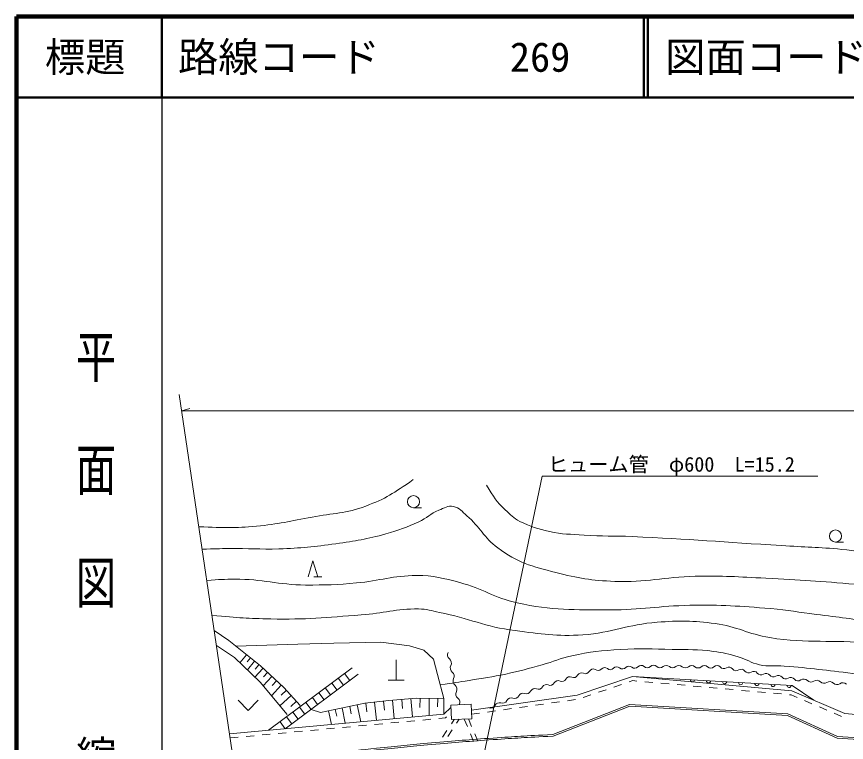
# Model space of a CAD drawing. Units: millimetres, scale not verified. Extents: x 40000 to 680000, y 20000 to 380000.
# Drawn here: x 40000 to 142841, y 290108 to 380000 of the extents above; entities that cross this region are included whole.
import ezdxf
from ezdxf.enums import TextEntityAlignment as Align

# ---------------------------------------------------------------- set-up
doc = ezdxf.new("R2010")
doc.units = ezdxf.units.MM
doc.header["$LTSCALE"] = 1000
for name, color, linetype, lineweight in [('M-BGD', 7, 'Continuous', 13), ('M-STR-HTXT', 7, 'Continuous', 13), ('M-TTL', 2, 'Continuous', 140), ('M-TTL-BAND', 7, 'Continuous', 25), ('M-TTL-LINE', 7, 'Continuous', 50)]:
    doc.layers.add(name, color=color, linetype=linetype, lineweight=lineweight)
doc.layers.add('M-TTL-TXT', color=7, linetype='Continuous')
doc.styles.add('@ＭＳ ゴシック', font='')
doc.styles.add('ＭＳ ゴシック', font='')
doc.styles.get('@ＭＳ ゴシック').set_extended_font_data('@MS Gothic')
doc.styles.get('ＭＳ ゴシック').set_extended_font_data('MS Gothic')

msp = doc.modelspace()

# ---------------------------------------------------------------- linework, layer by layer
at = {"layer": 'M-BGD'}
for p, q in [((89195, 319173), (90195, 319173)), ((141496, 314916), (142496, 314916)), ((76124, 310605), (76724, 312605)), ((76724, 312605), (77324, 310605)), ((76824, 310605), (77824, 310605)), ((68479, 300965), (67682, 299973)), ((68975, 300567), (68577, 300070)), ((87035, 297830), (87035, 300330)), ((69471, 300168), (68602, 299086)), ((70535, 299278), (69538, 298185)), ((70012, 299733), (69578, 299192)), ((71220, 291607), (81571, 299343)), ((71629, 298281), (70562, 297111)), ((71082, 298779), (70583, 298233)), ((73301, 291800), (82334, 298551)), ((81311, 297786), (80658, 298660)), ((72798, 297214), (71587, 295885)), ((72213, 297747), (71680, 297163)), ((79709, 296589), (79056, 297463)), ((80510, 297188), (79857, 298062)), ((86035, 297830), (88035, 297830)), ((114005, 296952), (114952, 297272)), ((115900, 297592), (116379, 297754)), ((116379, 297754), (116871, 297710)), ((117867, 297621), (118863, 297532)), ((119859, 297443), (120855, 297354)), ((121851, 297265), (122847, 297176)), ((73434, 296580), (72771, 295973)), ((78107, 295392), (77454, 296266)), ((78908, 295990), (78255, 296864)), ((112110, 296312), (113058, 296632)), ((123843, 297087), (124839, 296998)), ((125836, 296909), (126832, 296820)), ((127828, 296731), (128824, 296642)), ((129820, 296553), (130816, 296464)), ((131812, 296375), (132808, 296286)), ((133804, 296197), (134800, 296108)), ((67445, 295318), (68695, 294068)), ((69945, 295318), (68695, 294068)), ((74041, 295917), (72636, 294630)), ((74685, 295214), (73982, 294571)), ((77306, 294793), (76653, 295667)), ((85466, 295213), (85589, 294091)), ((86589, 295326), (86791, 293051)), ((87726, 295428), (87828, 294290)), ((88864, 295529), (89066, 293262)), ((89999, 295584), (89985, 294446)), ((91137, 295570), (91111, 293452)), ((92196, 295558), (92183, 294498)), ((108263, 295275), (109253, 295415)), ((110215, 295672), (111163, 295992)), ((135796, 296019), (135975, 296003)), ((135975, 296003), (136729, 295681)), ((137650, 295289), (138570, 294897)), ((75704, 293596), (75051, 294470)), ((76505, 294194), (75852, 295068)), ((79500, 294196), (79677, 293351)), ((80345, 294373), (80739, 292490)), ((81287, 294570), (81484, 293628)), ((82228, 294767), (82667, 292669)), ((83279, 294973), (83396, 293908)), ((84345, 295090), (84590, 292847)), ((100342, 294152), (101332, 294292)), ((102322, 294433), (103312, 294573)), ((104302, 294713), (105293, 294854)), ((106283, 294994), (107273, 295135)), ((139490, 294505), (140410, 294114)), ((74102, 292398), (73449, 293272)), ((74903, 292997), (74250, 293871)), ((78656, 294019), (79009, 292329)), ((92341, 293064), (93152, 293139)), ((93152, 293139), (93290, 293264)), ((96382, 293590), (97372, 293731)), ((98362, 293871), (99352, 294011)), ((141330, 293722), (142250, 293330)), ((73301, 291800), (72648, 292674)), ((82384, 292140), (83380, 292232)), ((84375, 292325), (85371, 292417)), ((86367, 292510), (87363, 292602)), ((88358, 292694), (89354, 292787)), ((90350, 292879), (91346, 292971)), ((93884, 292417), (94229, 292951)), ((94533, 292500), (94839, 292974)), ((95471, 292997), (95862, 292077)), ((96006, 293017), (96397, 292097)), ((70435, 291032), (71431, 291124)), ((72427, 291216), (73422, 291309)), ((74418, 291401), (75414, 291493)), ((76410, 291586), (77405, 291678)), ((78401, 291771), (79397, 291863)), ((80393, 291955), (81388, 292048)), ((92799, 290737), (93341, 291577)), ((93448, 290820), (93990, 291660)), ((96253, 291157), (96644, 290236)), ((96788, 291177), (97179, 290256)), ((66452, 290662), (67448, 290754)), ((68444, 290847), (69440, 290939))]:
    msp.add_line(p, q, dxfattribs=at)
for points in [[(64486, 303970), (66287, 302727), (70212, 299573), (73132, 296910), (75164, 294690)], [(67181, 302008), (74860, 302260), (79324, 302382), (85125, 302503), (88678, 302078), (90470, 301532), (91654, 300408), (92171, 298525), (92930, 295549)], [(64760, 302114), (67007, 300622), (70185, 297562), (73525, 293567)], [(96363, 294093), (109486, 295953), (116319, 298262), (136098, 296494), (142658, 293700), (176958, 290624)], [(116319, 298262), (136137, 297139), (138824, 295332)], [(76505, 294194), (77677, 293814), (83143, 294959), (86133, 295286), (89544, 295589), (92930, 295549), (92940, 293621)], [(66379, 291158), (92940, 293621), (93824, 294422)], [(106442, 291089), (115952, 294810), (135571, 293625), (141758, 290825), (147025, 290508)], [(106480, 290890), (115984, 294607), (135522, 293428), (141709, 290628), (147013, 290308)]]:
    msp.add_lwpolyline(points, dxfattribs=at)
msp.add_lwpolyline([(93879, 292938), (96402, 293032), (96336, 294829), (93813, 294736)], close=True, dxfattribs=at)
for centre in [(89195, 319923), (141496, 315666)]:
    msp.add_circle(centre, 750, dxfattribs=at)
at = {"layer": 'M-BGD', "lineweight": 18}
for centre, radius, start, end in [((94042, 300950), 646, 152.2173, 231.89537), ((93244, 299933), 646, 332.2173, 51.89537), ((94388, 299331), 646, 152.2173, 231.89537), ((112867, 298815), 554, 50.22848, 136.56137), ((113576, 299667), 554, 230.22848, 316.56137), ((114381, 298905), 554, 50.22848, 136.56137), ((115090, 299757), 554, 230.22848, 316.56137), ((115895, 298995), 554, 50.22848, 136.56137), ((116605, 299847), 554, 230.22848, 316.56137), ((117409, 299085), 554, 50.22848, 136.56137), ((118160, 299950), 591, 227.95461, 311.42261), ((118942, 299063), 591, 47.95461, 131.42261), ((119734, 299941), 591, 227.95461, 311.42261), ((120516, 299055), 591, 47.95461, 131.42261), ((121308, 299932), 591, 227.95461, 311.42261), ((122090, 299046), 591, 47.95461, 131.42261), ((122882, 299924), 591, 227.95461, 311.42261), ((123664, 299037), 591, 47.95461, 131.42261), ((124456, 299915), 591, 227.95461, 311.42261), ((125238, 299029), 591, 47.95461, 131.42261), ((126030, 299907), 591, 227.95461, 311.42261), ((126812, 299020), 591, 47.95461, 131.42261), ((127661, 299816), 577, 218.22605, 302.74551), ((128285, 298846), 577, 38.22605, 122.74551), ((93590, 298314), 646, 332.2173, 51.89537), ((109036, 298700), 563, 245.52136, 331.1716), ((110022, 298158), 563, 65.52136, 151.1716), ((110489, 299182), 563, 245.52136, 331.1716), ((111475, 298639), 563, 65.52136, 151.1716), ((112062, 299577), 554, 230.22848, 316.56137), ((129192, 299560), 577, 218.22605, 302.74551), ((129817, 298589), 577, 38.22605, 122.74551), ((130723, 299303), 577, 218.22605, 302.74551), ((131348, 298332), 577, 38.22605, 122.74551), ((132255, 299047), 577, 218.22605, 302.74551), ((132879, 298076), 577, 38.22605, 122.74551), ((133786, 298790), 577, 218.22605, 302.74551), ((134410, 297819), 577, 38.22605, 122.74551), ((94734, 297711), 646, 152.2173, 231.89537), ((105666, 296713), 563, 65.52136, 151.1716), ((106132, 297737), 563, 245.52136, 331.1716), ((107118, 297194), 563, 65.52136, 151.1716), ((107584, 298219), 563, 245.52136, 331.1716), ((108570, 297676), 563, 65.52136, 151.1716), ((135317, 298533), 577, 218.22605, 302.74551), ((135941, 297562), 577, 38.22605, 122.74551), ((136842, 298350), 621, 223.87122, 305.21368), ((137559, 297335), 621, 43.87122, 125.21368), ((138454, 298196), 621, 223.87122, 305.21368), ((139170, 297181), 621, 43.87122, 125.21368), ((140066, 298042), 621, 223.87122, 305.21368), ((140782, 297027), 621, 43.87122, 125.21368), ((141677, 297888), 621, 223.87122, 305.21368), ((142393, 296873), 621, 43.87122, 125.21368), ((93936, 296695), 646, 332.2173, 51.89537), ((95079, 296092), 646, 152.2173, 231.89537), ((102768, 295594), 600, 70.22088, 153.06615), ((103174, 296722), 600, 250.22088, 333.06615), ((104244, 296179), 600, 70.22088, 153.06615), ((104680, 297255), 563, 245.52136, 331.1716), ((94282, 295075), 646, 332.2173, 51.89537), ((100224, 295552), 600, 250.22088, 333.06615), ((101293, 295008), 600, 70.22088, 153.06615), ((101699, 296137), 600, 250.22088, 333.06615), ((98749, 294966), 600, 250.22088, 333.06615), ((99818, 294423), 600, 70.22088, 153.06615)]:
    msp.add_arc(centre, radius, start, end, dxfattribs=at)
at = {"layer": 'M-BGD'}
for centre in [(123756, 297840), (125753, 297727), (127750, 297614), (129747, 297501), (131743, 297388), (133740, 297274), (135737, 297161)]:
    msp.add_arc(centre, 250, 176.75693, 356.75693, dxfattribs=at)
for points, knots in [([(62589, 316811), (65909, 316689), (66947, 316648), (69723, 316892), (72440, 317132), (73933, 317524), (76616, 318016), (79236, 318497), (80803, 318449), (83298, 319383), (85755, 320302), (86704, 320956), (89159, 322663)], [0, 0, 0, 0, 1, 1, 1, 2, 2, 2, 3, 3, 3, 4, 4, 4, 4]), ([(98235, 321949), (99162, 320498), (99450, 319925), (100543, 318912), (101206, 318298), (101562, 317901), (102365, 317485), (103710, 316787), (104569, 316604), (106040, 316240), (107672, 315836), (108645, 315916), (110322, 315784), (112641, 315602), (113950, 315704), (116274, 315602), (123521, 315284), (127572, 314921), (134812, 314479), (137719, 314301), (139355, 314293), (142254, 314017), (145670, 313692), (147519, 313018), (150928, 312631), (153287, 312364), (154613, 312226), (156984, 312118), (161872, 311895), (164622, 312129), (169507, 311861), (172852, 311678), (174707, 311332), (178027, 310886), (182414, 310297), (184847, 309799), (189216, 309090), (193247, 308436), (195484, 307936), (199532, 307396), (203307, 306893), (205439, 306751), (209232, 306421), (212936, 306099), (215039, 306219), (218727, 305754), (221579, 305394), (223129, 304891), (225964, 304419), (228985, 303917), (230665, 303521), (233714, 303239), (236350, 302995), (237843, 302937), (240489, 303034), (242761, 303117), (243574, 303202), (246288, 303547)], [0, 0, 0, 0, 1, 1, 1, 2, 2, 2, 3, 3, 3, 4, 4, 4, 5, 5, 5, 6, 6, 6, 7, 7, 7, 8, 8, 8, 9, 9, 9, 10, 10, 10, 11, 11, 11, 12, 12, 12, 13, 13, 13, 14, 14, 14, 15, 15, 15, 16, 16, 16, 17, 17, 17, 18, 18, 18, 19, 19, 19, 19]), ([(62999, 314038), (64618, 314091), (65042, 314097), (66353, 314116), (68758, 314151), (70107, 313991), (72512, 314077), (75281, 314175), (76834, 314325), (79578, 314708), (82023, 315050), (83393, 315294), (85777, 315932), (87412, 316370), (88296, 316747), (89843, 317433), (90866, 317886), (91289, 318444), (92331, 318854), (93013, 319122), (93431, 319486), (94147, 319328), (94915, 319157), (95212, 318700), (95805, 318183), (97432, 316763), (97908, 315492), (99634, 314195), (102071, 312365), (103868, 311912), (106820, 311155), (109615, 310438), (111240, 310156), (114124, 310050), (118030, 309906), (120204, 310582), (124112, 310681), (127520, 310768), (129432, 310610), (132837, 310445), (137175, 310234), (139603, 310054), (143931, 309694), (149965, 309193), (153333, 308769), (159353, 308121), (162411, 307791), (164108, 307451), (167175, 307214), (171053, 306914), (173253, 307191), (177124, 306819), (184411, 306118), (188405, 305028), (195628, 303838), (200022, 303114), (202446, 302457), (206868, 301939), (210001, 301573), (211780, 301640), (214926, 301426), (219667, 301104), (222320, 300882), (227059, 300528), (230838, 300245), (232962, 300160), (236734, 299794), (240891, 299390), (243166, 298506), (247343, 298459), (250610, 298423), (252505, 298364), (255683, 299127), (259812, 300117), (262310, 300581), (265891, 302863), (268740, 304679), (270108, 306086), (272363, 308601), (275240, 311810), (275990, 313537), (278235, 317942)], [0, 0, 0, 0, 1, 1, 1, 2, 2, 2, 3, 3, 3, 4, 4, 4, 5, 5, 5, 6, 6, 6, 7, 7, 7, 8, 8, 8, 9, 9, 9, 10, 10, 10, 11, 11, 11, 12, 12, 12, 13, 13, 13, 14, 14, 14, 15, 15, 15, 16, 16, 16, 17, 17, 17, 18, 18, 18, 19, 19, 19, 20, 20, 20, 21, 21, 21, 22, 22, 22, 23, 23, 23, 24, 24, 24, 25, 25, 25, 26, 26, 26, 27, 27, 27, 27]), ([(64210, 305838), (67639, 305520), (68642, 305474), (71490, 305405), (75870, 305298), (78326, 305579), (82696, 305891), (85483, 306089), (87015, 306677), (89809, 306641), (90839, 306628), (91399, 306403), (92411, 306207), (96106, 305492), (98044, 304417), (101779, 303952), (105046, 303545), (106907, 303210), (110192, 303431), (113827, 303677), (115754, 304722), (119386, 304993), (122191, 305202), (123796, 305181), (126586, 304819), (129291, 304468), (130660, 303530), (133351, 303085), (138172, 302286), (140981, 302892), (145841, 302391), (153296, 301622), (157382, 300461), (164837, 299702), (171328, 299041), (174990, 298966), (181491, 298401), (191667, 297515), (197333, 296656), (207512, 295799), (213638, 295283), (217110, 295428), (223212, 294671), (229213, 293927), (232496, 292881), (238522, 292367), (241243, 292136), (242781, 292137), (245510, 292209), (248414, 292286), (250039, 292429), (252933, 292683), (256393, 292987), (258400, 292811), (261776, 293631), (263857, 294136), (265084, 294394), (266948, 295447), (269382, 296821), (270688, 297747), (272752, 299632), (274258, 301008), (274981, 301908), (276305, 303461), (278038, 305494), (278934, 306698), (280490, 308870), (283247, 312721), (283971, 314290), (286688, 319293)], [0, 0, 0, 0, 1, 1, 1, 2, 2, 2, 3, 3, 3, 4, 4, 4, 5, 5, 5, 6, 6, 6, 7, 7, 7, 8, 8, 8, 9, 9, 9, 10, 10, 10, 11, 11, 11, 12, 12, 12, 13, 13, 13, 14, 14, 14, 15, 15, 15, 16, 16, 16, 17, 17, 17, 18, 18, 18, 19, 19, 19, 20, 20, 20, 21, 21, 21, 22, 22, 22, 23, 23, 23, 23]), ([(92500, 297235), (94242, 297492), (94691, 297561), (96092, 297789), (97869, 298077), (98872, 298203), (100632, 298578), (102406, 298957), (103386, 299233), (105133, 299723), (106575, 300128), (107341, 300509), (108805, 300829), (111129, 301336), (112470, 301473), (114845, 301618), (117339, 301771), (118743, 301683), (121241, 301618), (123247, 301566), (124386, 301662), (126373, 301381), (127577, 301211), (128250, 301064), (129413, 300710), (130468, 300390), (130985, 299978), (132058, 299723), (133230, 299445), (133937, 299657), (135138, 299565), (138463, 299313), (140313, 299031), (143626, 298657), (145603, 298434), (146704, 298260), (148679, 298026), (151685, 297670), (153365, 297442), (156378, 297157), (160118, 296804), (162230, 296815), (165972, 296486), (169989, 296133), (172221, 295748), (176237, 295380), (178885, 295138), (180372, 295033), (183027, 294867), (185508, 294712), (186902, 294702), (189383, 294551), (193180, 294320), (195305, 294153), (199096, 293841), (202616, 293551), (204582, 293319), (208097, 292972), (212832, 292506), (215472, 292092), (220217, 291748), (224006, 291474), (226137, 291478), (229930, 291275), (233771, 291069), (235916, 290837), (239760, 290682), (242719, 290563), (244380, 290446), (247340, 290524), (250415, 290606), (252153, 290596), (255197, 291038), (258062, 291453), (259621, 291960), (262422, 292696), (264975, 293366), (266430, 293691), (268896, 294630), (271249, 295526), (272581, 296074), (274700, 297433), (276530, 298608), (277192, 299166), (279082, 300868)], [0, 0, 0, 0, 1, 1, 1, 2, 2, 2, 3, 3, 3, 4, 4, 4, 5, 5, 5, 6, 6, 6, 7, 7, 7, 8, 8, 8, 9, 9, 9, 10, 10, 10, 11, 11, 11, 12, 12, 12, 13, 13, 13, 14, 14, 14, 15, 15, 15, 16, 16, 16, 17, 17, 17, 18, 18, 18, 19, 19, 19, 20, 20, 20, 21, 21, 21, 22, 22, 22, 23, 23, 23, 24, 24, 24, 25, 25, 25, 26, 26, 26, 27, 27, 27, 28, 28, 28, 28]), ([(74681, 288242), (79478, 288826), (80714, 288987), (84589, 289386), (87252, 289660), (88745, 289804), (91411, 290040), (94392, 290305), (96064, 290441), (99050, 290648), (101935, 290848), (102859, 290898), (106442, 291089)], [0, 0, 0, 0, 1, 1, 1, 2, 2, 2, 3, 3, 3, 4, 4, 4, 4]), ([(106480, 290890), (102895, 290699), (101962, 290649), (99064, 290448), (96079, 290241), (94409, 290105), (91428, 289841), (88764, 289605), (87272, 289461), (84611, 289187), (80736, 288788), (79500, 288627), (74704, 288043)], [0, 0, 0, 0, 1, 1, 1, 2, 2, 2, 3, 3, 3, 4, 4, 4, 4])]:
    msp.add_open_spline(points, degree=3, knots=knots, dxfattribs=at)
at = {"layer": 'M-BGD', "lineweight": 18}
msp.add_open_spline([(63569, 310177), (65198, 310308), (65688, 310302), (67048, 310320), (70487, 310364), (72385, 309616), (75825, 309601), (78292, 309591), (79680, 309635), (82137, 309858), (85055, 310122), (86650, 310773), (89579, 310782), (91692, 310788), (92872, 310437), (94917, 309909), (97778, 309171), (99164, 308022), (102051, 307394), (106452, 306438), (109044, 306527), (113548, 306522), (117423, 306517), (119579, 307017), (123453, 307086), (127365, 307156), (129562, 306989), (133462, 306676), (135677, 306498), (136901, 306228), (139107, 305957), (141993, 305604), (143604, 305359), (146498, 305085), (151059, 304652), (153623, 304489), (158200, 304263), (162166, 304068), (164397, 304171), (168362, 303956), (171454, 303787), (173184, 303640), (176266, 303340), (179642, 303010), (181531, 302793), (184888, 302313), (188627, 301779), (190692, 301279), (194435, 300773), (199652, 300069), (202593, 299815), (207830, 299285), (211857, 298877), (214129, 298801), (218146, 298310), (223643, 297638), (226675, 296931), (232158, 296154), (233444, 295972), (234604, 295784), (235694, 295600)], degree=3, knots=[0, 0, 0, 0, 1, 1, 1, 2, 2, 2, 3, 3, 3, 4, 4, 4, 5, 5, 5, 6, 6, 6, 7, 7, 7, 8, 8, 8, 9, 9, 9, 10, 10, 10, 11, 11, 11, 12, 12, 12, 13, 13, 13, 14, 14, 14, 15, 15, 15, 16, 16, 16, 17, 17, 17, 18, 18, 18, 19, 19, 19, 20, 20, 20, 20], dxfattribs=at)
at = {"layer": 'M-STR-HTXT'}
for p, q in [((60167, 333202), (67281, 285055)), ((60465, 331192), (61465, 331442)), ((60465, 331192), (317981, 331192))]:
    msp.add_line(p, q, dxfattribs=at)
msp.add_lwpolyline([(97911, 288533), (105150, 323085), (139316, 323085)], dxfattribs=at)
at = {"layer": 'M-TTL'}
for p, q in [((40000, 380000), (40000, 20000)), ((680000, 380000), (40000, 380000))]:
    msp.add_line(p, q, dxfattribs=at)
at = {"layer": 'M-TTL-BAND'}
msp.add_line((58000, 370000), (58000, 20000), dxfattribs=at)
at = {"layer": 'M-TTL-LINE'}
for p, q in [((58000, 380000), (58000, 370000)), ((117750, 380000), (117750, 370000)), ((118250, 380000), (118250, 370000)), ((40000, 370000), (680000, 370000))]:
    msp.add_line(p, q, dxfattribs=at)

# ---------------------------------------------------------------- texts
at = {"layer": 'M-STR-HTXT', "style": 'ＭＳ ゴシック'}
msp.add_text('ヒューム管\u3000φ600  L=15.2', height=1833, dxfattribs=at).set_placement((121150, 323085), align=Align.BOTTOM_CENTER)
at = {"layer": 'M-TTL-BAND', "style": '@ＭＳ ゴシック', "width": 1.4}
msp.add_text('平  面  図', height=3666, rotation=270, dxfattribs=at).set_placement((49777, 306475), align=Align.MIDDLE_RIGHT)
at = {"layer": 'M-TTL-BAND', "style": '@ＭＳ ゴシック'}
msp.add_text('縮尺千分の一', height=3666, rotation=270, dxfattribs=at).set_placement((49777, 261030), align=Align.MIDDLE_RIGHT)
at = {"layer": 'M-TTL-TXT', "style": 'ＭＳ ゴシック'}
msp.add_text('標題', height=3666, dxfattribs=at).set_placement((48500, 375000), align=Align.MIDDLE_CENTER)
for s, p in [('路線コード', (60000, 375000)), ('269', (101142, 375000)), ('図面コード', (120380, 375000))]:
    msp.add_text(s, height=3666, dxfattribs=at).set_placement(p, align=Align.MIDDLE_LEFT)

doc.saveas('drawing.dxf')
